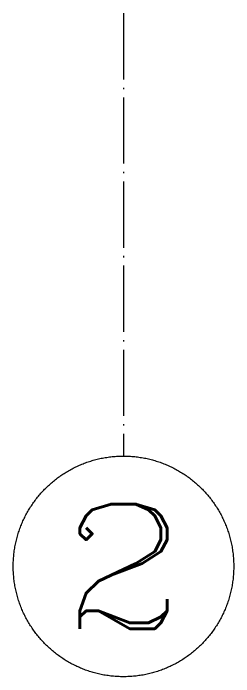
# Model space of a CAD drawing. Header units: millimetres. Extents: x -64529 to 3079702, y -28926 to 77119.
# Drawn here: x -56059 to -55259, y -1247 to 1158 of the extents above; entities that cross this region are included whole.
import ezdxf
from ezdxf.enums import TextEntityAlignment as Align

# ---------------------------------------------------------------- set-up
doc = ezdxf.new("R2010")
doc.units = ezdxf.units.MM
doc.header["$LTSCALE"] = 10
doc.linetypes.add('ACAD_ISO04W100', pattern=[30.5, 24, -3, 0.5, -3])
doc.layers.get('0').update_dxf_attribs({"color": 255})
doc.layers.add('A__轴线', color=3, linetype='ACAD_ISO04W100', lineweight=0)
doc.styles.add('_TCH_AXIS', font='COMPLEX', dxfattribs={"bigfont": 'GBCBIG'})
doc.styles.add('COMPLEX', font='COMPLEX')

# ---------------------------------------------------------------- blocks, each defined once
blk = doc.blocks.new('_AXISO')
blk.add_circle((0, 0), 0.5)
at = {"style": 'COMPLEX', "width": 1.041667}
blk.add_attdef('A', text='', height=0.56, rotation=360, dxfattribs=at).set_placement((0.74875, -0.28), (1.24875, -0.28), align=Align.FIT)
blk = doc.blocks.new('20180421.144813')
at = {"layer": 'A__轴线'}
blk.add_line((8869.5, 2405.4), (8869.5, 800), dxfattribs=at)
ref = blk.add_blockref('_AXISO', (8869.5, 400), dxfattribs=dict(at, xscale=800, yscale=800, zscale=800, rotation=179.9999965934954))
ref.add_attrib('A', '2', dxfattribs={"color": 7, "height": 452.5, "rotation": 360, "style": '_TCH_AXIS', "width": 1.5}).set_placement((8643.3, 173.7), (9095.8, 173.7), align=Align.FIT)

msp = doc.modelspace()

# ---------------------------------------------------------------- block references
at = {"layer": 'A__轴线', "color": 255}
msp.add_blockref('20180421.144813', (-64528.7, -1247.1), dxfattribs=at)

doc.saveas('drawing.dxf')
